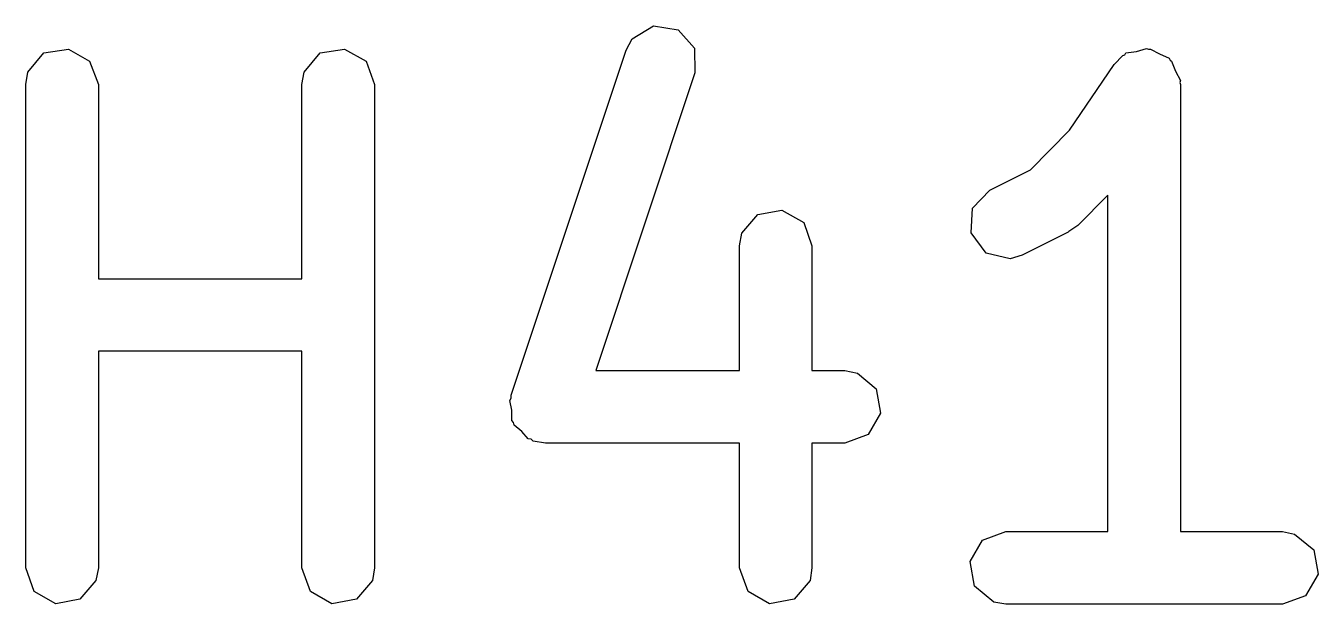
# Model space of a CAD drawing. Extents: x 83 to 202, y -140 to -59.
# Drawn here: x 143.077 to 145.75, y -136.487 to -135.291 of the extents above; entities that cross this region are included whole.
import ezdxf

# ---------------------------------------------------------------- set-up
doc = ezdxf.new("R2010")
doc.units = 0
doc.layers.add('BLACK', color=7, linetype='CONTINUOUS')

msp = doc.modelspace()

# ---------------------------------------------------------------- linework, layer by layer
at = {"layer": 'BLACK', "linetype": 'CONTINUOUS'}
for p, q in [((144.331, -135.318), (144.375, -135.291)), ((144.375, -135.291), (144.426, -135.299)), ((144.426, -135.299), (144.46, -135.337)), ((144.319, -135.341), (144.331, -135.318)), ((143.081, -135.387), (143.114, -135.347)), ((143.114, -135.347), (143.165, -135.339)), ((143.165, -135.339), (143.209, -135.364)), ((143.653, -135.387), (143.686, -135.347)), ((143.686, -135.347), (143.736, -135.339)), ((143.736, -135.339), (143.781, -135.364)), ((144.081, -136.055), (144.319, -135.341)), ((144.46, -135.337), (144.461, -135.388)), ((145.328, -135.371), (145.346, -135.352)), ((145.346, -135.352), (145.35, -135.351)), ((145.35, -135.351), (145.352, -135.347)), ((145.352, -135.347), (145.374, -135.344)), ((145.374, -135.344), (145.395, -135.338)), ((145.395, -135.338), (145.399, -135.339)), ((145.399, -135.339), (145.403, -135.339)), ((145.403, -135.339), (145.422, -135.349)), ((145.422, -135.349), (145.442, -135.358)), ((145.442, -135.358), (145.444, -135.362)), ((143.077, -135.412), (143.081, -135.387)), ((143.209, -135.364), (143.227, -135.412)), ((143.648, -135.412), (143.653, -135.387)), ((143.781, -135.364), (143.798, -135.412)), ((145.236, -135.507), (145.328, -135.371)), ((145.444, -135.362), (145.447, -135.364)), ((145.447, -135.364), (145.455, -135.385)), ((145.455, -135.385), (145.465, -135.404)), ((143.077, -136.412), (143.077, -135.412)), ((143.227, -135.412), (143.227, -135.814)), ((143.648, -135.814), (143.648, -135.412)), ((143.798, -135.412), (143.798, -136.412)), ((144.461, -135.388), (144.256, -136.004)), ((145.465, -135.404), (145.464, -135.408)), ((145.464, -135.408), (145.465, -135.412)), ((145.465, -135.412), (145.465, -136.337)), ((145.155, -135.589), (145.236, -135.507)), ((145.071, -135.631), (145.155, -135.589)), ((145.035, -135.668), (145.071, -135.631)), ((145.315, -135.641), (145.253, -135.704)), ((145.315, -136.337), (145.315, -135.641)), ((144.558, -135.72), (144.591, -135.681)), ((144.591, -135.681), (144.641, -135.672)), ((144.641, -135.672), (144.686, -135.698)), ((145.032, -135.719), (145.035, -135.668)), ((144.686, -135.698), (144.703, -135.746)), ((145.253, -135.704), (145.234, -135.716)), ((144.553, -135.746), (144.558, -135.72)), ((145.063, -135.761), (145.032, -135.719)), ((145.233, -135.718), (145.138, -135.765)), ((145.234, -135.716), (145.233, -135.718)), ((144.553, -136.004), (144.553, -135.746)), ((144.703, -135.746), (144.703, -136.004)), ((145.113, -135.773), (145.063, -135.761)), ((145.138, -135.765), (145.113, -135.773)), ((143.227, -135.814), (143.648, -135.814)), ((143.648, -135.964), (143.227, -135.964)), ((143.227, -135.964), (143.227, -136.412)), ((143.648, -136.412), (143.648, -135.964)), ((144.256, -136.004), (144.553, -136.004)), ((144.703, -136.004), (144.771, -136.004)), ((144.771, -136.004), (144.797, -136.009)), ((144.797, -136.009), (144.836, -136.042)), ((144.081, -136.061), (144.081, -136.055)), ((144.836, -136.042), (144.845, -136.092)), ((144.078, -136.066), (144.081, -136.061)), ((144.082, -136.086), (144.078, -136.066)), ((144.082, -136.107), (144.082, -136.086)), ((144.086, -136.111), (144.082, -136.107)), ((144.845, -136.092), (144.819, -136.136)), ((144.087, -136.117), (144.086, -136.111)), ((144.103, -136.13), (144.087, -136.117)), ((144.116, -136.145), (144.103, -136.13)), ((144.122, -136.146), (144.116, -136.145)), ((144.126, -136.15), (144.122, -136.146)), ((144.152, -136.154), (144.126, -136.15)), ((144.553, -136.154), (144.152, -136.154)), ((144.553, -136.412), (144.553, -136.154)), ((144.771, -136.154), (144.703, -136.154)), ((144.703, -136.154), (144.703, -136.412)), ((144.819, -136.136), (144.771, -136.154)), ((145.056, -136.355), (145.104, -136.337)), ((145.104, -136.337), (145.315, -136.337)), ((145.465, -136.337), (145.676, -136.337)), ((145.676, -136.337), (145.701, -136.342)), ((145.701, -136.342), (145.741, -136.375)), ((145.03, -136.399), (145.056, -136.355)), ((145.741, -136.375), (145.75, -136.425)), ((145.039, -136.45), (145.03, -136.399)), ((143.094, -136.461), (143.077, -136.412)), ((143.227, -136.412), (143.222, -136.438)), ((143.666, -136.461), (143.648, -136.412)), ((143.798, -136.412), (143.794, -136.438)), ((144.571, -136.461), (144.553, -136.412)), ((144.703, -136.412), (144.699, -136.438)), ((145.75, -136.425), (145.724, -136.47)), ((143.222, -136.438), (143.189, -136.477)), ((143.794, -136.438), (143.761, -136.477)), ((144.699, -136.438), (144.666, -136.477)), ((145.079, -136.483), (145.039, -136.45)), ((143.139, -136.486), (143.094, -136.461)), ((143.189, -136.477), (143.139, -136.486)), ((143.71, -136.486), (143.666, -136.461)), ((143.761, -136.477), (143.71, -136.486)), ((144.615, -136.486), (144.571, -136.461)), ((144.666, -136.477), (144.615, -136.486)), ((145.104, -136.487), (145.079, -136.483)), ((145.724, -136.47), (145.676, -136.487)), ((145.676, -136.487), (145.104, -136.487))]:
    msp.add_line(p, q, dxfattribs=at)

doc.saveas('drawing.dxf')
